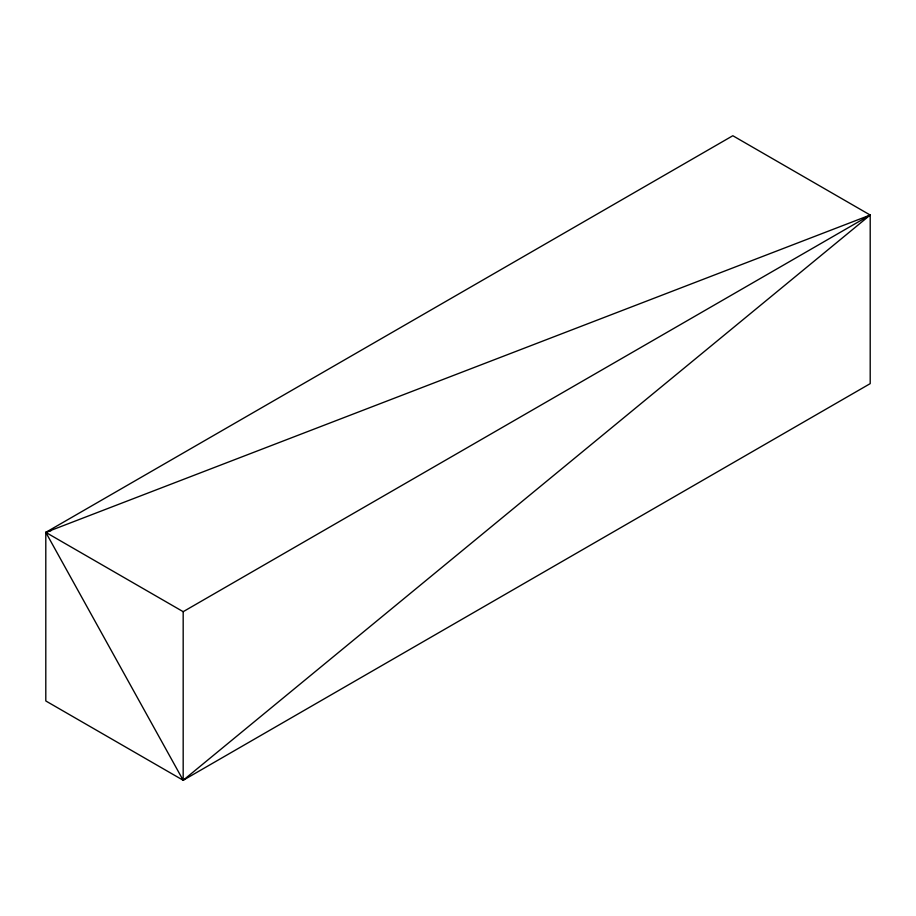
<?xml version="1.0" encoding="UTF-8"?>
<svg xmlns="http://www.w3.org/2000/svg" width="916" height="916" viewBox="0 0 916 916"><rect width="100%" height="100%" fill="white"/><g stroke="black" fill="none" stroke-linecap="round" stroke-linejoin="round"><path stroke-width="1.37" d="M183.177 780.272L870.2 215.042L732.823 135.728L45.8 532.368L45.8 700.958L183.177 780.272L870.2 383.632L870.2 215.042L45.8 532.368L183.177 780.272L183.177 611.682L870.2 215.042M51.227 530.57L45.8 532.368L183.177 611.682"/></g></svg>
